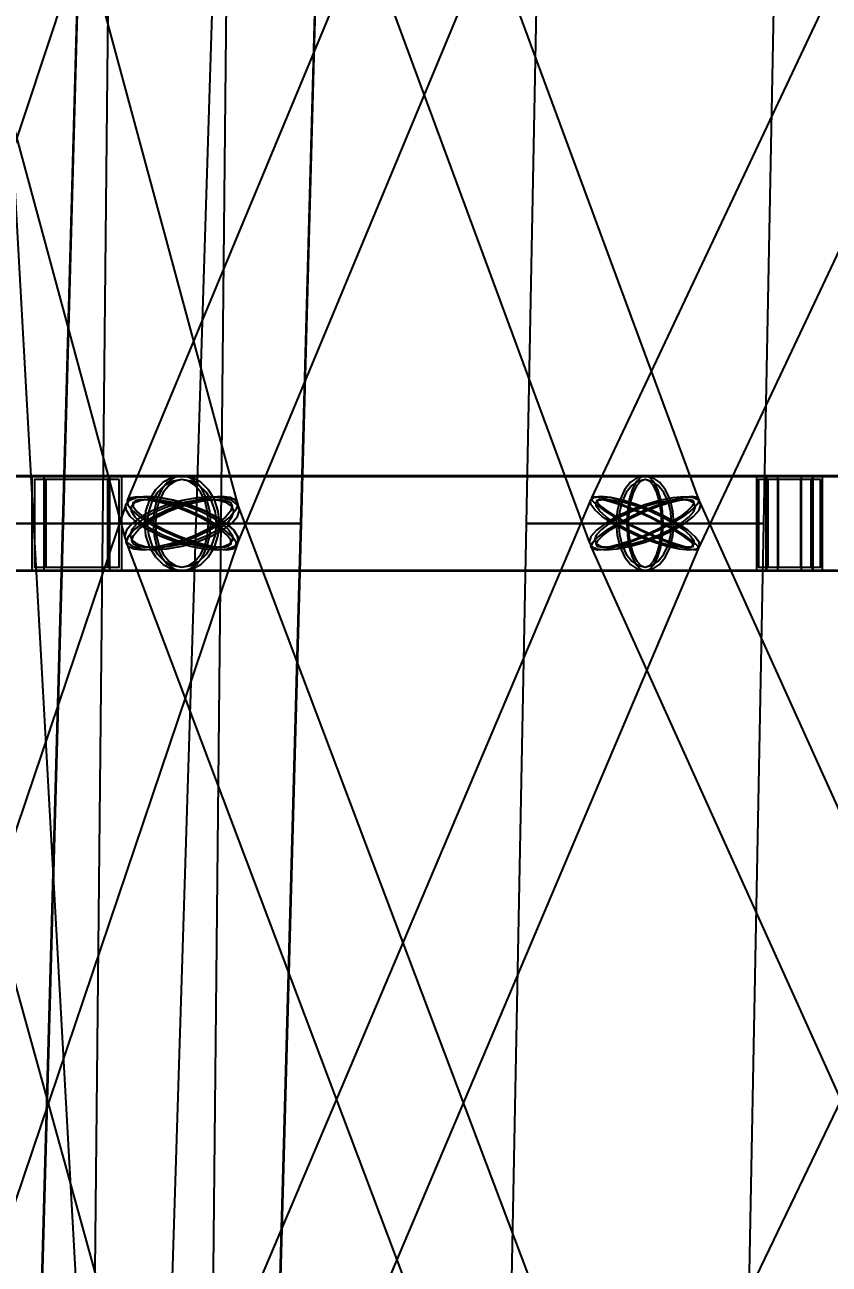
# Model space of a CAD drawing. Header units: millimetres. Extents: x -123812 to 252100, y -3000 to 639000.
# Drawn here: x -7450 to -4002, y 476827 to 482135 of the extents above; entities that cross this region are included whole.
import ezdxf

# ---------------------------------------------------------------- set-up
doc = ezdxf.new("R2010")
doc.units = ezdxf.units.MM
doc.layers.add('D-STR-DIM', color=7, linetype='Continuous', lineweight=13)
doc.layers.add('D-STR-STRC', color=7, linetype='Continuous', lineweight=25)
doc.styles.add('OpenSansCondensed-Light', font='OpenSansCondensed-Light.ttf')
doc.styles.add('TOWER_UNICODE', font='Arial Unicode.ttf')
doc.dimstyles.new('EZDXF', dxfattribs={"dimtxt": 0.25, "dimasz": 0.175, "dimexe": 0.375, "dimexo": 0.125, "dimgap": 0.1, "dimtad": 1, "dimlfac": 100, "dimzin": 12, "dimdsep": 46, "dimtxsty": 'OpenSansCondensed-Light', "dimblk": 'ARCHTICK', "dimcen": 2.5, "dimazin": 3, "dimtfac": 0.5, "dimtmove": 2, "dimatfit": 3})

# ---------------------------------------------------------------- blocks, each defined once
blk = doc.blocks.new('_ARCHTICK')
at = {"color": 0, "linetype": 'BYBLOCK', "const_width": 0.15}
blk.add_lwpolyline([(-0.5, -0.5), (0.5, 0.5)], dxfattribs=at)

msp = doc.modelspace()

# ---------------------------------------------------------------- linework, layer by layer
at = {"layer": 'D-STR-STRC'}
for points in [[(-8871.8, 496985.9), (-7639.6, 474985.9), (-7630.9, 474980.6), (-7605.6, 474976.6), (-7565.3, 474974.1), (-7512.8, 474973.5), (-7451.6, 474974.6), (-7386, 474977.5), (-7320.3, 474981.9), (-7259.1, 474987.6), (-7206.6, 474994.1), (-7166.3, 475001), (-7141, 475007.8), (-7132.3, 475014.1), (-8364.6, 497014.1)], [(-6941.6, 497002.6), (-7167.9, 475002.6), (-7159.3, 474993.4), (-7133.9, 474984.8), (-7093.5, 474977.1), (-7040.9, 474971), (-6979.7, 474966.9), (-6913.9, 474965.1), (-6848.2, 474965.6), (-6786.9, 474968.5), (-6734.3, 474973.5), (-6694, 474980.3), (-6668.6, 474988.5), (-6659.9, 474997.4), (-6433.7, 496997.4)], [(-4928.8, 485097.9), (-7010.8, 480097.9), (-7009.2, 480079.9), (-6991.7, 480056.5), (-6959.6, 480029.2), (-6915, 480000), (-6860.9, 479970.8), (-6801.1, 479943.5), (-6739.6, 479920.1), (-6680.6, 479902.1), (-6628.1, 479890.8), (-6585.8, 479887), (-6556.4, 479890.8), (-6542.1, 479902.1), (-4460.1, 484902.1)], [(-2659.3, 485109.2), (-5020.9, 480109.2), (-5018.3, 480097.9), (-5000.2, 480079.9), (-4968, 480056.5), (-4923.7, 480029.2), (-4870.4, 480000), (-4811.7, 479970.8), (-4751.7, 479943.5), (-4694.4, 479920.1), (-4643.7, 479902.1), (-4603.1, 479890.8), (-4575.4, 479887), (-4562.4, 479890.8), (-2200.7, 484890.8)], [(-6880.1, 485079.9), (-8540.5, 480079.9), (-8539, 480056.5), (-8521.2, 480029.2), (-8488.3, 480000), (-8442.5, 479970.8), (-8387, 479943.5), (-8325.5, 479920.1), (-8262.2, 479902.1), (-8201.4, 479890.8), (-8147.3, 479887), (-8103.6, 479890.8), (-8073.3, 479902.1), (-8058.3, 479920.1), (-6397.8, 484920.1)], [(-8377.4, 484943.5), (-7022.8, 479943.5), (-7014.7, 479920.1), (-6990.3, 479902.1), (-6951.4, 479890.8), (-6900.5, 479887), (-6841.2, 479890.8), (-6777.4, 479902.1), (-6713.6, 479920.1), (-6654.1, 479943.5), (-6602.9, 479970.8), (-6563.5, 480000), (-6538.7, 480029.2), (-6530, 480056.5), (-7884.6, 485056.5)], [(-6878.6, 484920.1), (-5031.4, 479920.1), (-5023.1, 479902.1), (-4999, 479890.8), (-4960.8, 479887), (-4911.1, 479890.8), (-4853.3, 479902.1), (-4791.2, 479920.1), (-4729.2, 479943.5), (-4671.4, 479970.8), (-4621.9, 480000), (-4583.9, 480029.2), (-4560, 480056.5), (-4552, 480079.9), (-6399.3, 485079.9)], [(-8299.4, 479796.8), (-6776.4, 479796.8), (-6734.7, 479803.7), (-6695.8, 479824), (-6662.4, 479856.3), (-6636.8, 479898.4), (-6620.7, 479947.4), (-6615.2, 480000), (-6620.7, 480052.6), (-6636.8, 480101.6), (-6662.4, 480143.7), (-6695.8, 480176), (-6734.7, 480196.3), (-6776.4, 480203.2), (-8299.4, 480203.2)], [(-8299.4, 479796.8), (-6776.4, 479796.8), (-6734.7, 479803.7), (-6695.8, 479824), (-6662.4, 479856.3), (-6636.8, 479898.4), (-6620.7, 479947.4), (-6615.2, 480000), (-6620.7, 480052.6), (-6636.8, 480101.6), (-6662.4, 480143.7), (-6695.8, 480176), (-6734.7, 480196.3), (-6776.4, 480203.2), (-8299.4, 480203.2)], [(-2480.3, 480203.2), (-4791.7, 480203.2), (-4811.8, 480196.3), (-4830.5, 480176), (-4846.7, 480143.7), (-4859, 480101.6), (-4866.8, 480052.6), (-4869.4, 480000), (-4866.8, 479947.4), (-4859, 479898.4), (-4846.7, 479856.3), (-4830.5, 479824), (-4811.8, 479803.7), (-4791.7, 479796.8), (-2480.3, 479796.8)], [(-2480.3, 480203.2), (-4791.7, 480203.2), (-4811.8, 480196.3), (-4830.5, 480176), (-4846.7, 480143.7), (-4859, 480101.6), (-4866.8, 480052.6), (-4869.4, 480000), (-4866.8, 479947.4), (-4859, 479898.4), (-4846.7, 479856.3), (-4830.5, 479824), (-4811.8, 479803.7), (-4791.7, 479796.8), (-2480.3, 479796.8)], [(-8227.1, 474918.8), (-6535.8, 479918.8), (-6537, 479942.6), (-6554.6, 479970.3), (-6587.3, 480000), (-6632.9, 480029.7), (-6688.2, 480057.4), (-6749.6, 480081.2), (-6812.8, 480099.5), (-6873.5, 480110.9), (-6927.6, 480114.8), (-6971.4, 480110.9), (-7002, 480099.5), (-7017.1, 480081.2), (-8708.5, 475081.2)], [(-6667.8, 475057.4), (-8053.3, 480057.4), (-8061.4, 480081.2), (-8085.8, 480099.5), (-8124.7, 480110.9), (-8175.6, 480114.8), (-8234.8, 480110.9), (-8298.5, 480099.5), (-8362.2, 480081.2), (-8421.7, 480057.4), (-8472.8, 480029.7), (-8512.1, 480000), (-8536.9, 479970.3), (-8545.5, 479942.6), (-7160.1, 474942.6)], [(-6680.2, 474900.5), (-4557.9, 479900.5), (-4559.3, 479918.8), (-4576.6, 479942.6), (-4608.4, 479970.3), (-4652.8, 480000), (-4706.6, 480029.7), (-4766.3, 480057.4), (-4827.6, 480081.2), (-4886.5, 480099.5), (-4939, 480110.9), (-4981.4, 480114.8), (-5010.8, 480110.9), (-5025.4, 480099.5), (-7147.7, 475099.5)], [(-4649.7, 475081.2), (-6537.3, 480081.2), (-6545.6, 480099.5), (-6569.6, 480110.9), (-6607.7, 480114.8), (-6657.3, 480110.9), (-6715.1, 480099.5), (-6777, 480081.2), (-6838.9, 480057.4), (-6896.5, 480029.7), (-6945.9, 480000), (-6983.8, 479970.3), (-7007.6, 479942.6), (-7015.6, 479918.8), (-5128.1, 474918.8)], [(-2708.8, 480110.9), (-5117.3, 475110.9), (-5114.9, 475099.5), (-5097, 475081.2), (-5065, 475057.4), (-5021, 475029.7), (-4968, 475000), (-4909.5, 474970.3), (-4849.7, 474942.6), (-4792.6, 474918.8), (-4742, 474900.5), (-4701.4, 474889.1), (-4673.6, 474885.2), (-4660.5, 474889.1), (-2251.9, 479889.1)], [(-2298.3, 475099.5), (-4559.2, 480099.5), (-4566.7, 480110.9), (-4589.6, 480114.8), (-4626.1, 480110.9), (-4674, 480099.5), (-4729.9, 480081.2), (-4790, 480057.4), (-4850.2, 480029.7), (-4906.4, 480000), (-4954.8, 479970.3), (-4992.1, 479942.6), (-5015.7, 479918.8), (-5024.1, 479900.5), (-2763.1, 474900.5)]]:
    msp.add_lwpolyline(points, dxfattribs=at)
for points in [[(-7739.2, 480000), (-6715.3, 480000), (-6557.8, 485000), (-7579.3, 485000)], [(-7288.4, 480000), (-6264.5, 480000), (-6128.2, 485000), (-7149.7, 485000)], [(-7286, 480000), (-6266.8, 480000), (-6129.8, 485000), (-7148.1, 485000)], [(-5301.3, 480000), (-4282.1, 480000), (-4185.3, 485000), (-5203.6, 485000)], [(-5301.3, 480000), (-4282.1, 480000), (-4185.3, 485000), (-5203.6, 485000)], [(-8538.5, 479800), (-7034.1, 479800), (-7034.1, 480200), (-8538.5, 480200)], [(-8538.5, 479800), (-7034.1, 479800), (-7034.1, 480200), (-8538.5, 480200)], [(-8401.1, 479800), (-4071, 479800), (-4071, 480200), (-8401.1, 480200)], [(-7034.1, 480200), (-7420.4, 480200), (-7420.4, 479800), (-7034.1, 479800)], [(-7034.1, 480200), (-7420.4, 480200), (-7420.4, 479800), (-7034.1, 479800)], [(-7045.6, 480188), (-7408.8, 480188), (-7408.8, 479812), (-7045.6, 479812)], [(-7045.6, 480188), (-7408.8, 480188), (-7408.8, 479812), (-7045.6, 479812)], [(-7368.7, 479800), (-4031.2, 479800), (-4031.2, 480200), (-7368.7, 480200)], [(-7085.8, 480200), (-7368.7, 480200), (-7368.7, 479800), (-7085.8, 479800)], [(-7368.7, 479800), (-4031.2, 479800), (-4031.2, 480200), (-7368.7, 480200)], [(-7085.8, 480200), (-7368.7, 480200), (-7368.7, 479800), (-7085.8, 479800)], [(-7094.3, 480188), (-7360.2, 480188), (-7360.2, 479812), (-7094.3, 479812)], [(-7094.3, 480188), (-7360.2, 480188), (-7360.2, 479812), (-7094.3, 479812)], [(-6937.6, 480000), (-6932.2, 479947.4), (-6916.1, 479898.4), (-6890.4, 479856.3), (-6857, 479824), (-6818.2, 479803.7), (-6776.4, 479796.8), (-6734.7, 479803.7), (-6695.8, 479824), (-6662.4, 479856.3), (-6636.8, 479898.4), (-6620.7, 479947.4), (-6615.2, 480000), (-6620.7, 480052.6), (-6636.8, 480101.6), (-6662.4, 480143.7), (-6695.8, 480176), (-6734.7, 480196.3), (-6776.4, 480203.2), (-6818.2, 480196.3), (-6857, 480176), (-6890.4, 480143.7), (-6916.1, 480101.6), (-6932.2, 480052.6)], [(-6937.6, 480000), (-6932.2, 479947.4), (-6916.1, 479898.4), (-6890.4, 479856.3), (-6857, 479824), (-6818.2, 479803.7), (-6776.4, 479796.8), (-6734.7, 479803.7), (-6695.8, 479824), (-6662.4, 479856.3), (-6636.8, 479898.4), (-6620.7, 479947.4), (-6615.2, 480000), (-6620.7, 480052.6), (-6636.8, 480101.6), (-6662.4, 480143.7), (-6695.8, 480176), (-6734.7, 480196.3), (-6776.4, 480203.2), (-6818.2, 480196.3), (-6857, 480176), (-6890.4, 480143.7), (-6916.1, 480101.6), (-6932.2, 480052.6)], [(-6925, 480000), (-6919.9, 479951.5), (-6905.1, 479906.4), (-6881.5, 479867.6), (-6850.7, 479837.9), (-6814.9, 479819.2), (-6776.4, 479812.8), (-6738, 479819.2), (-6702.2, 479837.9), (-6671.4, 479867.6), (-6647.8, 479906.4), (-6633, 479951.5), (-6627.9, 480000), (-6633, 480048.5), (-6647.8, 480093.6), (-6671.4, 480132.4), (-6702.2, 480162.1), (-6738, 480180.8), (-6776.4, 480187.2), (-6814.9, 480180.8), (-6850.7, 480162.1), (-6881.5, 480132.4), (-6905.1, 480093.6), (-6919.9, 480048.5)], [(-6925, 480000), (-6919.9, 479951.5), (-6905.1, 479906.4), (-6881.5, 479867.6), (-6850.7, 479837.9), (-6814.9, 479819.2), (-6776.4, 479812.8), (-6738, 479819.2), (-6702.2, 479837.9), (-6671.4, 479867.6), (-6647.8, 479906.4), (-6633, 479951.5), (-6627.9, 480000), (-6633, 480048.5), (-6647.8, 480093.6), (-6671.4, 480132.4), (-6702.2, 480162.1), (-6738, 480180.8), (-6776.4, 480187.2), (-6814.9, 480180.8), (-6850.7, 480162.1), (-6881.5, 480132.4), (-6905.1, 480093.6), (-6919.9, 480048.5)], [(-6900.1, 480000), (-6895.9, 479947.4), (-6883.6, 479898.4), (-6863.9, 479856.3), (-6838.3, 479824), (-6808.5, 479803.7), (-6776.4, 479796.8), (-4791.7, 479796.8), (-4759.7, 479803.7), (-4729.8, 479824), (-4704.2, 479856.3), (-4684.5, 479898.4), (-4672.2, 479947.4), (-4668, 480000), (-4672.2, 480052.6), (-4684.5, 480101.6), (-4704.2, 480143.7), (-4729.8, 480176), (-4759.7, 480196.3), (-4791.7, 480203.2), (-6776.4, 480203.2), (-6808.5, 480196.3), (-6838.3, 480176), (-6863.9, 480143.7), (-6883.6, 480101.6), (-6895.9, 480052.6)], [(-6900.1, 480000), (-6895.9, 479947.4), (-6883.6, 479898.4), (-6863.9, 479856.3), (-6838.3, 479824), (-6808.5, 479803.7), (-6776.4, 479796.8), (-6744.4, 479803.7), (-6714.6, 479824), (-6689, 479856.3), (-6669.3, 479898.4), (-6657, 479947.4), (-6652.7, 480000), (-6657, 480052.6), (-6669.3, 480101.6), (-6689, 480143.7), (-6714.6, 480176), (-6744.4, 480196.3), (-6776.4, 480203.2), (-6808.5, 480196.3), (-6838.3, 480176), (-6863.9, 480143.7), (-6883.6, 480101.6), (-6895.9, 480052.6)], [(-6900.1, 480000), (-6895.9, 479947.4), (-6883.6, 479898.4), (-6863.9, 479856.3), (-6838.3, 479824), (-6808.5, 479803.7), (-6776.4, 479796.8), (-4791.7, 479796.8), (-4759.7, 479803.7), (-4729.8, 479824), (-4704.2, 479856.3), (-4684.5, 479898.4), (-4672.2, 479947.4), (-4668, 480000), (-4672.2, 480052.6), (-4684.5, 480101.6), (-4704.2, 480143.7), (-4729.8, 480176), (-4759.7, 480196.3), (-4791.7, 480203.2), (-6776.4, 480203.2), (-6808.5, 480196.3), (-6838.3, 480176), (-6863.9, 480143.7), (-6883.6, 480101.6), (-6895.9, 480052.6)], [(-6900.1, 480000), (-6895.9, 479947.4), (-6883.6, 479898.4), (-6863.9, 479856.3), (-6838.3, 479824), (-6808.5, 479803.7), (-6776.4, 479796.8), (-6744.4, 479803.7), (-6714.6, 479824), (-6689, 479856.3), (-6669.3, 479898.4), (-6657, 479947.4), (-6652.7, 480000), (-6657, 480052.6), (-6669.3, 480101.6), (-6689, 480143.7), (-6714.6, 480176), (-6744.4, 480196.3), (-6776.4, 480203.2), (-6808.5, 480196.3), (-6838.3, 480176), (-6863.9, 480143.7), (-6883.6, 480101.6), (-6895.9, 480052.6)], [(-6890.4, 480000), (-6886.5, 479951.5), (-6875.1, 479906.4), (-6857, 479867.6), (-6833.4, 479837.9), (-6805.9, 479819.2), (-6776.4, 479812.8), (-6746.9, 479819.2), (-6719.5, 479837.9), (-6695.9, 479867.6), (-6677.7, 479906.4), (-6666.4, 479951.5), (-6662.5, 480000), (-6666.4, 480048.5), (-6677.7, 480093.6), (-6695.9, 480132.4), (-6719.5, 480162.1), (-6746.9, 480180.8), (-6776.4, 480187.2), (-6805.9, 480180.8), (-6833.4, 480162.1), (-6857, 480132.4), (-6875.1, 480093.6), (-6886.5, 480048.5)], [(-6890.4, 480000), (-6886.5, 479951.5), (-6875.1, 479906.4), (-6857, 479867.6), (-6833.4, 479837.9), (-6805.9, 479819.2), (-6776.4, 479812.8), (-6746.9, 479819.2), (-6719.5, 479837.9), (-6695.9, 479867.6), (-6677.7, 479906.4), (-6666.4, 479951.5), (-6662.5, 480000), (-6666.4, 480048.5), (-6677.7, 480093.6), (-6695.9, 480132.4), (-6719.5, 480162.1), (-6746.9, 480180.8), (-6776.4, 480187.2), (-6805.9, 480180.8), (-6833.4, 480162.1), (-6857, 480132.4), (-6875.1, 480093.6), (-6886.5, 480048.5)], [(-4915.4, 480000), (-4911.2, 479947.4), (-4898.8, 479898.4), (-4879.1, 479856.3), (-4853.5, 479824), (-4823.7, 479803.7), (-4791.7, 479796.8), (-4759.7, 479803.7), (-4729.8, 479824), (-4704.2, 479856.3), (-4684.5, 479898.4), (-4672.2, 479947.4), (-4668, 480000), (-4672.2, 480052.6), (-4684.5, 480101.6), (-4704.2, 480143.7), (-4729.8, 480176), (-4759.7, 480196.3), (-4791.7, 480203.2), (-4823.7, 480196.3), (-4853.5, 480176), (-4879.1, 480143.7), (-4898.8, 480101.6), (-4911.2, 480052.6)], [(-4915.4, 480000), (-4911.2, 479947.4), (-4898.8, 479898.4), (-4879.1, 479856.3), (-4853.5, 479824), (-4823.7, 479803.7), (-4791.7, 479796.8), (-4759.7, 479803.7), (-4729.8, 479824), (-4704.2, 479856.3), (-4684.5, 479898.4), (-4672.2, 479947.4), (-4668, 480000), (-4672.2, 480052.6), (-4684.5, 480101.6), (-4704.2, 480143.7), (-4729.8, 480176), (-4759.7, 480196.3), (-4791.7, 480203.2), (-4823.7, 480196.3), (-4853.5, 480176), (-4879.1, 480143.7), (-4898.8, 480101.6), (-4911.2, 480052.6)], [(-4905.6, 480000), (-4901.7, 479951.5), (-4890.4, 479906.4), (-4872.2, 479867.6), (-4848.6, 479837.9), (-4821.2, 479819.2), (-4791.7, 479812.8), (-4762.2, 479819.2), (-4734.7, 479837.9), (-4711.1, 479867.6), (-4693, 479906.4), (-4681.6, 479951.5), (-4677.7, 480000), (-4681.6, 480048.5), (-4693, 480093.6), (-4711.1, 480132.4), (-4734.7, 480162.1), (-4762.2, 480180.8), (-4791.7, 480187.2), (-4821.2, 480180.8), (-4848.6, 480162.1), (-4872.2, 480132.4), (-4890.4, 480093.6), (-4901.7, 480048.5)], [(-4905.6, 480000), (-4901.7, 479951.5), (-4890.4, 479906.4), (-4872.2, 479867.6), (-4848.6, 479837.9), (-4821.2, 479819.2), (-4791.7, 479812.8), (-4762.2, 479819.2), (-4734.7, 479837.9), (-4711.1, 479867.6), (-4693, 479906.4), (-4681.6, 479951.5), (-4677.7, 480000), (-4681.6, 480048.5), (-4693, 480093.6), (-4711.1, 480132.4), (-4734.7, 480162.1), (-4762.2, 480180.8), (-4791.7, 480187.2), (-4821.2, 480180.8), (-4848.6, 480162.1), (-4872.2, 480132.4), (-4890.4, 480093.6), (-4901.7, 480048.5)], [(-4869.4, 480000), (-4866.8, 479947.4), (-4859, 479898.4), (-4846.7, 479856.3), (-4830.5, 479824), (-4811.8, 479803.7), (-4791.7, 479796.8), (-4771.5, 479803.7), (-4752.8, 479824), (-4736.7, 479856.3), (-4724.3, 479898.4), (-4716.6, 479947.4), (-4713.9, 480000), (-4716.6, 480052.6), (-4724.3, 480101.6), (-4736.7, 480143.7), (-4752.8, 480176), (-4771.5, 480196.3), (-4791.7, 480203.2), (-4811.8, 480196.3), (-4830.5, 480176), (-4846.7, 480143.7), (-4859, 480101.6), (-4866.8, 480052.6)], [(-4869.4, 480000), (-4866.8, 479947.4), (-4859, 479898.4), (-4846.7, 479856.3), (-4830.5, 479824), (-4811.8, 479803.7), (-4791.7, 479796.8), (-4771.5, 479803.7), (-4752.8, 479824), (-4736.7, 479856.3), (-4724.3, 479898.4), (-4716.6, 479947.4), (-4713.9, 480000), (-4716.6, 480052.6), (-4724.3, 480101.6), (-4736.7, 480143.7), (-4752.8, 480176), (-4771.5, 480196.3), (-4791.7, 480203.2), (-4811.8, 480196.3), (-4830.5, 480176), (-4846.7, 480143.7), (-4859, 480101.6), (-4866.8, 480052.6)], [(-4863.3, 480000), (-4860.9, 479951.5), (-4853.7, 479906.4), (-4842.3, 479867.6), (-4827.5, 479837.9), (-4810.2, 479819.2), (-4791.7, 479812.8), (-4773.1, 479819.2), (-4755.8, 479837.9), (-4741, 479867.6), (-4729.6, 479906.4), (-4722.5, 479951.5), (-4720, 480000), (-4722.5, 480048.5), (-4729.6, 480093.6), (-4741, 480132.4), (-4755.8, 480162.1), (-4773.1, 480180.8), (-4791.7, 480187.2), (-4810.2, 480180.8), (-4827.5, 480162.1), (-4842.3, 480132.4), (-4853.7, 480093.6), (-4860.9, 480048.5)], [(-4863.3, 480000), (-4860.9, 479951.5), (-4853.7, 479906.4), (-4842.3, 479867.6), (-4827.5, 479837.9), (-4810.2, 479819.2), (-4791.7, 479812.8), (-4773.1, 479819.2), (-4755.8, 479837.9), (-4741, 479867.6), (-4729.6, 479906.4), (-4722.5, 479951.5), (-4720, 480000), (-4722.5, 480048.5), (-4729.6, 480093.6), (-4741, 480132.4), (-4755.8, 480162.1), (-4773.1, 480180.8), (-4791.7, 480187.2), (-4810.2, 480180.8), (-4827.5, 480162.1), (-4842.3, 480132.4), (-4853.7, 480093.6), (-4860.9, 480048.5)], [(-4031.2, 480200), (-4314.1, 480200), (-4314.1, 479800), (-4031.2, 479800)], [(-4031.2, 480200), (-4314.1, 480200), (-4314.1, 479800), (-4031.2, 479800)], [(-4039.7, 480188), (-4305.6, 480188), (-4305.6, 479812), (-4039.7, 479812)], [(-4039.7, 480188), (-4305.6, 480188), (-4305.6, 479812), (-4039.7, 479812)], [(-4071, 480200), (-4274.3, 480200), (-4274.3, 479800), (-4071, 479800)], [(-4271, 479800), (98.3, 479800), (98.3, 480200), (-4271, 480200)], [(-4074.3, 480200), (-4271, 480200), (-4271, 479800), (-4074.3, 479800)], [(-4077.1, 480188), (-4268.2, 480188), (-4268.2, 479812), (-4077.1, 479812)], [(-4080.2, 480188), (-4265.1, 480188), (-4265.1, 479812), (-4080.2, 479812)], [(-4224.4, 479800), (51.8, 479800), (51.8, 480200), (-4224.4, 480200)], [(-4120.9, 480200), (-4224.4, 480200), (-4224.4, 479800), (-4120.9, 479800)], [(-4224.4, 479800), (51.8, 479800), (51.8, 480200), (-4224.4, 480200)], [(-4120.9, 480200), (-4224.4, 480200), (-4224.4, 479800), (-4120.9, 479800)], [(-4124, 480188), (-4221.3, 480188), (-4221.3, 479812), (-4124, 479812)], [(-4124, 480188), (-4221.3, 480188), (-4221.3, 479812), (-4124, 479812)], [(-6989.3, 480000), (-7014.2, 479970.8), (-7022.8, 479943.5), (-7014.7, 479920.1), (-6990.3, 479902.1), (-6951.4, 479890.8), (-6900.5, 479887), (-6841.2, 479890.8), (-6777.4, 479902.1), (-6713.6, 479920.1), (-6654.1, 479943.5), (-6602.9, 479970.8), (-6563.5, 480000), (-6538.7, 480029.2), (-6530, 480056.5), (-6538.2, 480079.9), (-6562.6, 480097.9), (-6601.5, 480109.2), (-6652.4, 480113), (-6711.7, 480109.2), (-6775.5, 480097.9), (-6839.3, 480079.9), (-6898.8, 480056.5), (-6950, 480029.2)], [(-6587.3, 480000), (-6554.6, 479970.3), (-6537, 479942.6), (-6535.8, 479918.8), (-6550.9, 479900.5), (-6581.4, 479889.1), (-6625.2, 479885.2), (-6679.4, 479889.1), (-6740.1, 479900.5), (-6803.3, 479918.8), (-6864.7, 479942.6), (-6920, 479970.3), (-6965.6, 480000), (-6998.3, 480029.7), (-7015.9, 480057.4), (-7017.1, 480081.2), (-7002, 480099.5), (-6971.4, 480110.9), (-6927.6, 480114.8), (-6873.5, 480110.9), (-6812.8, 480099.5), (-6749.6, 480081.2), (-6688.2, 480057.4), (-6632.9, 480029.7)], [(-6606.9, 480000), (-6656.4, 479970.3), (-6714, 479942.6), (-6775.9, 479918.8), (-6837.8, 479900.5), (-6895.5, 479889.1), (-6945.2, 479885.2), (-6983.3, 479889.1), (-7007.3, 479900.5), (-7015.6, 479918.8), (-7007.6, 479942.6), (-6983.8, 479970.3), (-6945.9, 480000), (-6896.5, 480029.7), (-6838.9, 480057.4), (-6777, 480081.2), (-6715.1, 480099.5), (-6657.3, 480110.9), (-6607.7, 480114.8), (-6569.6, 480110.9), (-6545.6, 480099.5), (-6537.3, 480081.2), (-6545.3, 480057.4), (-6569, 480029.7)], [(-6915, 480000), (-6860.9, 479970.8), (-6801.1, 479943.5), (-6739.6, 479920.1), (-6680.6, 479902.1), (-6628.1, 479890.8), (-6585.8, 479887), (-6556.4, 479890.8), (-6542.1, 479902.1), (-6543.7, 479920.1), (-6561.1, 479943.5), (-6593.3, 479970.8), (-6637.9, 480000), (-6692, 480029.2), (-6751.8, 480056.5), (-6813.3, 480079.9), (-6872.3, 480097.9), (-6924.8, 480109.2), (-6967.1, 480113), (-6996.5, 480109.2), (-7010.8, 480097.9), (-7009.2, 480079.9), (-6991.7, 480056.5), (-6959.6, 480029.2)], [(-4961.5, 480000), (-4999.5, 479970.8), (-5023.3, 479943.5), (-5031.4, 479920.1), (-5023.1, 479902.1), (-4999, 479890.8), (-4960.8, 479887), (-4911.1, 479890.8), (-4853.3, 479902.1), (-4791.2, 479920.1), (-4729.2, 479943.5), (-4671.4, 479970.8), (-4621.9, 480000), (-4583.9, 480029.2), (-4560, 480056.5), (-4552, 480079.9), (-4560.3, 480097.9), (-4584.3, 480109.2), (-4622.5, 480113), (-4672.2, 480109.2), (-4730.1, 480097.9), (-4792.1, 480079.9), (-4854.1, 480056.5), (-4911.9, 480029.2)], [(-4652.8, 480000), (-4608.4, 479970.3), (-4576.6, 479942.6), (-4559.3, 479918.8), (-4557.9, 479900.5), (-4572.5, 479889.1), (-4602, 479885.2), (-4644.4, 479889.1), (-4696.8, 479900.5), (-4755.7, 479918.8), (-4817.1, 479942.6), (-4876.7, 479970.3), (-4930.5, 480000), (-4974.9, 480029.7), (-5006.8, 480057.4), (-5024, 480081.2), (-5025.4, 480099.5), (-5010.8, 480110.9), (-4981.4, 480114.8), (-4939, 480110.9), (-4886.5, 480099.5), (-4827.6, 480081.2), (-4766.3, 480057.4), (-4706.6, 480029.7)], [(-4676.9, 480000), (-4733.1, 479970.3), (-4793.3, 479942.6), (-4853.4, 479918.8), (-4909.3, 479900.5), (-4957.2, 479889.1), (-4993.8, 479885.2), (-5016.6, 479889.1), (-5024.1, 479900.5), (-5015.7, 479918.8), (-4992.1, 479942.6), (-4954.8, 479970.3), (-4906.4, 480000), (-4850.2, 480029.7), (-4790, 480057.4), (-4729.9, 480081.2), (-4674, 480099.5), (-4626.1, 480110.9), (-4589.6, 480114.8), (-4566.7, 480110.9), (-4559.2, 480099.5), (-4567.6, 480081.2), (-4591.2, 480057.4), (-4628.5, 480029.7)], [(-4870.4, 480000), (-4811.7, 479970.8), (-4751.7, 479943.5), (-4694.4, 479920.1), (-4643.7, 479902.1), (-4603.1, 479890.8), (-4575.4, 479887), (-4562.4, 479890.8), (-4565, 479902.1), (-4583.1, 479920.1), (-4615.4, 479943.5), (-4659.7, 479970.8), (-4713, 480000), (-4771.6, 480029.2), (-4831.7, 480056.5), (-4889, 480079.9), (-4939.6, 480097.9), (-4980.2, 480109.2), (-5008, 480113), (-5020.9, 480109.2), (-5018.3, 480097.9), (-5000.2, 480079.9), (-4968, 480056.5), (-4923.7, 480029.2)], [(-6968.4, 480000), (-6990.8, 479973.6), (-6998.6, 479949.1), (-6991.3, 479928), (-6969.3, 479911.8), (-6934.2, 479901.6), (-6888.3, 479898.1), (-6834.8, 479901.6), (-6777.3, 479911.8), (-6719.8, 479928), (-6666.1, 479949.1), (-6620, 479973.6), (-6584.5, 480000), (-6562.1, 480026.4), (-6554.3, 480050.9), (-6561.6, 480072), (-6583.6, 480088.2), (-6618.7, 480098.4), (-6664.6, 480101.9), (-6718.1, 480098.4), (-6775.6, 480088.2), (-6833.1, 480072), (-6886.8, 480050.9), (-6932.9, 480026.4)], [(-6605.9, 480000), (-6576.4, 479973.2), (-6560.6, 479948.2), (-6559.5, 479926.8), (-6573.1, 479910.3), (-6600.6, 479900), (-6640.1, 479896.5), (-6688.9, 479900), (-6743.7, 479910.3), (-6800.6, 479926.8), (-6856, 479948.2), (-6905.9, 479973.2), (-6947, 480000), (-6976.5, 480026.8), (-6992.3, 480051.8), (-6993.4, 480073.2), (-6979.8, 480089.7), (-6952.2, 480100), (-6912.7, 480103.5), (-6864, 480100), (-6809.2, 480089.7), (-6752.2, 480073.2), (-6696.9, 480051.8), (-6647, 480026.8)], [(-6623.6, 480000), (-6668.2, 479973.2), (-6720.2, 479948.2), (-6775.9, 479926.8), (-6831.8, 479910.3), (-6883.8, 479900), (-6928.6, 479896.5), (-6962.9, 479900), (-6984.6, 479910.3), (-6992.1, 479926.8), (-6984.8, 479948.2), (-6963.4, 479973.2), (-6929.3, 480000), (-6884.7, 480026.8), (-6832.7, 480051.8), (-6776.9, 480073.2), (-6721.1, 480089.7), (-6669.1, 480100), (-6624.3, 480103.5), (-6589.9, 480100), (-6568.3, 480089.7), (-6560.8, 480073.2), (-6568, 480051.8), (-6589.5, 480026.8)], [(-6901.3, 480000), (-6852.6, 479973.6), (-6798.6, 479949.1), (-6743.2, 479928), (-6690, 479911.8), (-6642.7, 479901.6), (-6604.5, 479898.1), (-6578.1, 479901.6), (-6565.1, 479911.8), (-6566.6, 479928), (-6582.3, 479949.1), (-6611.3, 479973.6), (-6651.6, 480000), (-6700.3, 480026.4), (-6754.2, 480050.9), (-6809.7, 480072), (-6862.9, 480088.2), (-6910.2, 480098.4), (-6948.3, 480101.9), (-6974.8, 480098.4), (-6987.8, 480088.2), (-6986.3, 480072), (-6970.5, 480050.9), (-6941.6, 480026.4)], [(-4944.8, 480000), (-4979, 479973.6), (-5000.5, 479949.1), (-5007.8, 479928), (-5000.3, 479911.8), (-4978.6, 479901.6), (-4944.2, 479898.1), (-4899.4, 479901.6), (-4847.2, 479911.8), (-4791.3, 479928), (-4735.4, 479949.1), (-4683.3, 479973.6), (-4638.6, 480000), (-4604.3, 480026.4), (-4582.8, 480050.9), (-4575.6, 480072), (-4583, 480088.2), (-4604.7, 480098.4), (-4639.1, 480101.9), (-4684, 480098.4), (-4736.1, 480088.2), (-4792.1, 480072), (-4848, 480050.9), (-4900.1, 480026.4)], [(-4666.5, 480000), (-4626.5, 479973.2), (-4597.7, 479948.2), (-4582.2, 479926.8), (-4581, 479910.3), (-4594.1, 479900), (-4620.6, 479896.5), (-4658.9, 479900), (-4706.1, 479910.3), (-4759.2, 479926.8), (-4814.6, 479948.2), (-4868.3, 479973.2), (-4916.9, 480000), (-4956.9, 480026.8), (-4985.6, 480051.8), (-5001.1, 480073.2), (-5002.4, 480089.7), (-4989.3, 480100), (-4962.7, 480103.5), (-4924.5, 480100), (-4877.2, 480089.7), (-4824.1, 480073.2), (-4768.8, 480051.8), (-4715, 480026.8)], [(-4688.2, 480000), (-4738.9, 479973.2), (-4793.2, 479948.2), (-4847.3, 479926.8), (-4897.7, 479910.3), (-4940.9, 479900), (-4973.9, 479896.5), (-4994.5, 479900), (-5001.2, 479910.3), (-4993.7, 479926.8), (-4972.4, 479948.2), (-4938.8, 479973.2), (-4895.1, 480000), (-4844.5, 480026.8), (-4790.2, 480051.8), (-4736, 480073.2), (-4685.6, 480089.7), (-4642.4, 480100), (-4609.4, 480103.5), (-4588.9, 480100), (-4582.1, 480089.7), (-4589.7, 480073.2), (-4610.9, 480051.8), (-4644.6, 480026.8)], [(-4862.6, 480000), (-4809.7, 479973.6), (-4755.6, 479949.1), (-4704, 479928), (-4658.3, 479911.8), (-4621.7, 479901.6), (-4596.7, 479898.1), (-4585, 479901.6), (-4587.3, 479911.8), (-4603.6, 479928), (-4632.7, 479949.1), (-4672.7, 479973.6), (-4720.7, 480000), (-4773.6, 480026.4), (-4827.7, 480050.9), (-4879.4, 480072), (-4925.1, 480088.2), (-4961.7, 480098.4), (-4986.7, 480101.9), (-4998.4, 480098.4), (-4996, 480088.2), (-4979.7, 480072), (-4950.6, 480050.9), (-4910.7, 480026.4)], [(-7899, 475000), (-6872.9, 475000), (-6715.3, 480000), (-7739.2, 480000)], [(-6715.3, 480000), (-6732.8, 480000), (-6783.9, 480000), (-6865.3, 480000), (-6971.3, 480000), (-7094.7, 480000), (-7227.2, 480000), (-7359.7, 480000), (-7483.2, 480000), (-7589.2, 480000), (-7670.6, 480000), (-7721.7, 480000), (-7739.2, 480000), (-7721.7, 480000), (-7670.6, 480000), (-7589.2, 480000), (-7483.2, 480000), (-7359.7, 480000), (-7227.2, 480000), (-7094.7, 480000), (-6971.3, 480000), (-6865.3, 480000), (-6783.9, 480000), (-6732.8, 480000)], [(-7427, 475000), (-6400.9, 475000), (-6264.5, 480000), (-7288.4, 480000)], [(-7424, 475000), (-6403.9, 475000), (-6266.8, 480000), (-7286, 480000)], [(-6264.5, 480000), (-6282, 480000), (-6333.1, 480000), (-6414.5, 480000), (-6520.5, 480000), (-6643.9, 480000), (-6776.4, 480000), (-6908.9, 480000), (-7032.4, 480000), (-7138.4, 480000), (-7219.8, 480000), (-7270.9, 480000), (-7288.4, 480000), (-7270.9, 480000), (-7219.8, 480000), (-7138.4, 480000), (-7032.4, 480000), (-6908.9, 480000), (-6776.4, 480000), (-6643.9, 480000), (-6520.5, 480000), (-6414.5, 480000), (-6333.1, 480000), (-6282, 480000)], [(-6266.8, 480000), (-6284.2, 480000), (-6335.1, 480000), (-6416.1, 480000), (-6521.6, 480000), (-6644.5, 480000), (-6776.4, 480000), (-6908.3, 480000), (-7031.2, 480000), (-7136.8, 480000), (-7217.8, 480000), (-7268.7, 480000), (-7286, 480000), (-7268.7, 480000), (-7217.8, 480000), (-7136.8, 480000), (-7031.2, 480000), (-6908.3, 480000), (-6776.4, 480000), (-6644.5, 480000), (-6521.6, 480000), (-6416.1, 480000), (-6335.1, 480000), (-6284.2, 480000)], [(-5399, 475000), (-4378.8, 475000), (-4282.1, 480000), (-5301.3, 480000)], [(-5399, 475000), (-4378.8, 475000), (-4282.1, 480000), (-5301.3, 480000)], [(-4282.1, 480000), (-4299.4, 480000), (-4350.3, 480000), (-4431.3, 480000), (-4536.9, 480000), (-4659.8, 480000), (-4791.7, 480000), (-4923.6, 480000), (-5046.5, 480000), (-5152, 480000), (-5233, 480000), (-5283.9, 480000), (-5301.3, 480000), (-5283.9, 480000), (-5233, 480000), (-5152, 480000), (-5046.5, 480000), (-4923.6, 480000), (-4791.7, 480000), (-4659.8, 480000), (-4536.9, 480000), (-4431.3, 480000), (-4350.3, 480000), (-4299.4, 480000)], [(-4282.1, 480000), (-4299.4, 480000), (-4350.3, 480000), (-4431.3, 480000), (-4536.9, 480000), (-4659.8, 480000), (-4791.7, 480000), (-4923.6, 480000), (-5046.5, 480000), (-5152, 480000), (-5233, 480000), (-5283.9, 480000), (-5301.3, 480000), (-5283.9, 480000), (-5233, 480000), (-5152, 480000), (-5046.5, 480000), (-4923.6, 480000), (-4791.7, 480000), (-4659.8, 480000), (-4536.9, 480000), (-4431.3, 480000), (-4350.3, 480000), (-4299.4, 480000)]]:
    msp.add_lwpolyline(points, close=True, dxfattribs=at)

# ---------------------------------------------------------------- dimensions: what is measured, and where the dimension line sits
at = {"layer": 'D-STR-DIM'}
msp.add_linear_dim(base=(-112000, 0), p1=(0, 0), p2=(0, 634000), angle=90, dimstyle='EZDXF', override={"dimtxt": 8400, "dimasz": 3750, "dimexe": 2100, "dimexo": 1800, "dimgap": 2100, "dimtad": 1, "dimdec": 0, "dimlfac": 1, "dimlunit": 2, "dimtxsty": 'TOWER_UNICODE', "dimclrd": 7, "dimclre": 7, "dimclrt": 7}, dxfattribs=at).render()

doc.saveas('drawing.dxf')
